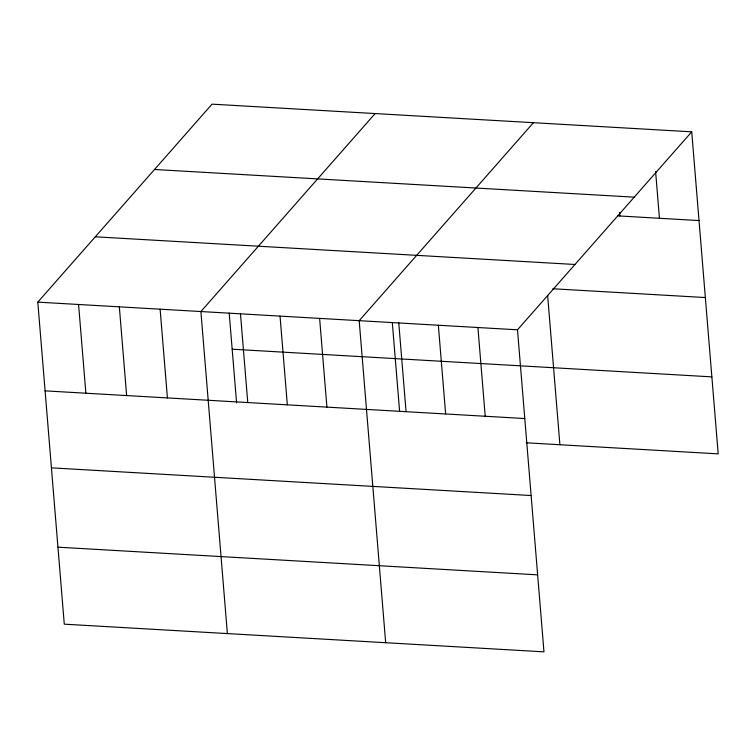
<?xml version="1.0" encoding="UTF-8"?>
<svg xmlns="http://www.w3.org/2000/svg" width="756" height="756" viewBox="0 0 756 756"><rect width="100%" height="100%" fill="white"/><g stroke="black" fill="none" stroke-linecap="round" stroke-linejoin="round"><path stroke-width="1.13" d="M691.721 131.827L517.491 329.805L543.97 651.842L64.279 624.173L37.8 302.135L212.03 104.158L691.721 131.827L718.2 453.865L526.148 442.789M375.127 113.561L200.898 311.538L227.376 633.575M533.424 122.699L359.195 320.676L385.673 642.713M154.536 169.486L634.227 197.165M617.539 215.857L699.016 220.563M95.294 236.798L574.985 264.477M552.872 288.754L705.348 297.552M37.8 302.135L517.491 329.805M232.177 349.206L711.868 376.875M45.095 390.861L524.787 418.54M51.427 467.851L531.118 495.53M57.947 547.174L537.639 574.853M655.603 171.574L659.44 218.276M619.58 212.493L619.873 215.989M547.627 295.416L559.903 444.736M477.915 327.528L485.21 416.254M438.348 325.241L445.643 413.967M398.771 322.954L406.066 411.689M392.298 322.443L399.584 411.103M319.618 318.389L326.913 407.125M280.041 316.112L287.337 404.838M240.474 313.825L247.77 402.551M229.2 313.041L236.59 402.863M160.121 309.195L167.416 397.921M119.344 306.841L126.639 395.568M78.577 304.488L85.872 393.214"/></g></svg>
